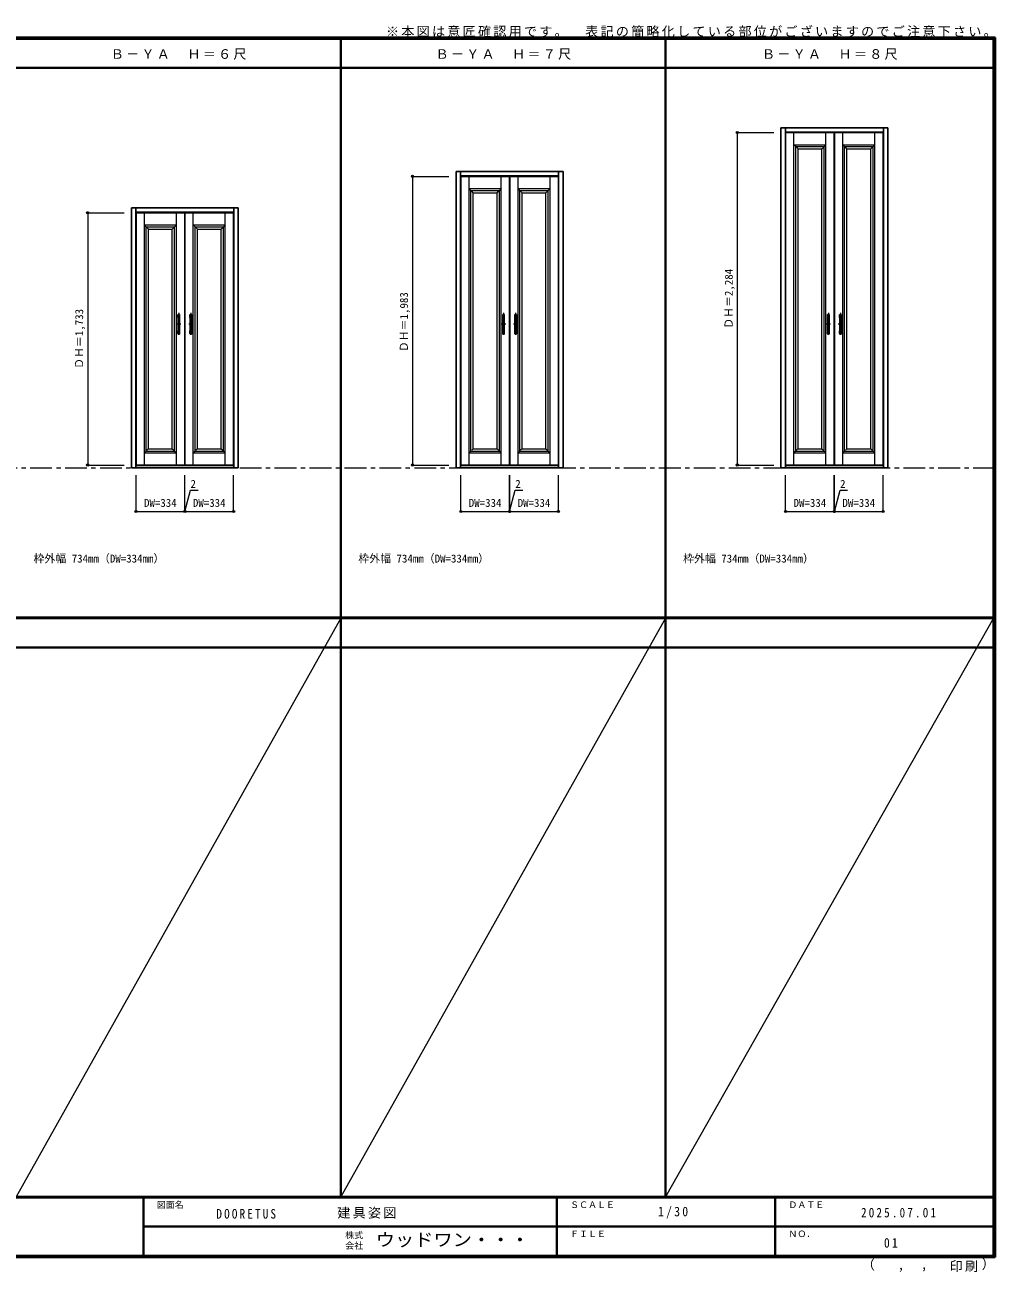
# Model space of a CAD drawing. Units: millimetres, scale not verified. Extents: x -6000 to 5700, y -4307 to 4260.
# Drawn here: x -966 to 5700, y -4307 to 4260 of the extents above; entities that cross this region are included whole.
import ezdxf
from ezdxf.enums import TextEntityAlignment as Align

# ---------------------------------------------------------------- set-up
doc = ezdxf.new("R2010")
doc.units = ezdxf.units.MM
doc.header["$LTSCALE"] = 30
doc.header["$PDMODE"] = 32
doc.header["$PDSIZE"] = 15
doc.linetypes.add('CHAIN1', pattern=[8, 5, -1, 1, -1])
for name, color, linetype, lineweight in [('0-1_通り芯', 4, 'CHAIN1', 9), ('0-2_扉', 3, 'Continuous', 25), ('0-3_仕上げ', 7, 'Continuous', 18), ('0-4_枠', 3, 'Continuous', 25), ('0-7_取手', 7, 'Continuous', 18), ('0-B_寸法', 7, 'Continuous', 9), ('F-1_枠', 6, 'Continuous', 40), ('F-A_文字', 7, 'Continuous', 18)]:
    doc.layers.add(name, color=color, linetype=linetype, lineweight=lineweight)
doc.layers.add('0-A_文字', color=7, linetype='Continuous')
doc.styles.add('ＭＳ ゴシック', font='')
doc.styles.get('ＭＳ ゴシック').set_extended_font_data('MS Gothic')

msp = doc.modelspace()

# ---------------------------------------------------------------- linework, layer by layer
at = {"layer": '0-1_通り芯'}
for p, q in [((91.3, 2282), (91.3, 2128)), ((174.3, 2282), (174.3, 2128)), ((2322.9, 2282), (2322.9, 2128)), ((2405.9, 2282), (2405.9, 2128)), ((4554.5, 2282), (4554.5, 2128)), ((4637.5, 2282), (4637.5, 2128)), ((106.3, 2205), (76.3, 2205)), ((189.3, 2205), (159.3, 2205)), ((2337.9, 2205), (2307.9, 2205)), ((2420.9, 2205), (2390.9, 2205)), ((4569.5, 2205), (4539.5, 2205)), ((4652.5, 2205), (4622.5, 2205))]:
    msp.add_line(p, q, dxfattribs=at)
at = {"layer": '0-1_通り芯', "color": 7, "lineweight": 18}
msp.add_line((-5490, 1218), (5700, 1218), dxfattribs=at)
at = {"layer": '0-2_扉'}
for p, q in [((4595, 3521), (4595, 1237)), ((4597, 3521), (4597, 1237)), ((4597, 3521), (4931, 3521)), ((4931, 1237), (4931, 3521)), ((2029.4, 3220), (2029.4, 1237)), ((2363.4, 3220), (2029.4, 3220)), ((2363.4, 3220), (2363.4, 1237)), ((2365.4, 3220), (2365.4, 1237)), ((2365.4, 3220), (2699.4, 3220)), ((2699.4, 1237), (2699.4, 3220)), ((131.8, 2970), (131.8, 1237)), ((133.8, 2970), (133.8, 1237)), ((133.8, 2970), (467.8, 2970)), ((467.8, 1237), (467.8, 2970)), ((131.8, 1237), (-202.2, 1237)), ((133.8, 1237), (467.8, 1237)), ((2363.4, 1237), (2029.4, 1237)), ((2365.4, 1237), (2699.4, 1237)), ((4595, 1237), (4261, 1237)), ((4597, 1237), (4931, 1237))]:
    msp.add_line(p, q, dxfattribs=at)
for points in [[(4595, 3521), (4261, 3521), (4261, 1237)], [(131.8, 2970), (-202.2, 2970), (-202.2, 1237)]]:
    msp.add_lwpolyline(points, dxfattribs=at)
at = {"layer": '0-3_仕上げ'}
for p, q in [((4318, 1237), (4318, 3521)), ((4538, 1237), (4538, 3521)), ((4654, 1237), (4654, 3521)), ((4874, 1237), (4874, 3521)), ((4330, 3425), (4318, 3437)), ((4318, 3437), (4538, 3437)), ((4538, 3437), (4526, 3425)), ((4666, 3425), (4654, 3437)), ((4654, 3437), (4874, 3437)), ((4874, 3437), (4862, 3425)), ((4330, 3425), (4526, 3425)), ((4330, 1333), (4330, 3425)), ((4346, 3409), (4335.54, 3419.47)), ((4510, 3409), (4520.3, 3419.3)), ((4510, 1349), (4510, 3409)), ((4526, 1333), (4526, 3425)), ((4666, 3425), (4862, 3425)), ((4666, 1333), (4666, 3425)), ((4682, 3409), (4671.54, 3419.47)), ((4846, 3409), (4856.3, 3419.3)), ((4846, 1349), (4846, 3409)), ((4862, 1333), (4862, 3425)), ((2086.4, 1237), (2086.4, 3220)), ((2306.4, 1237), (2306.4, 3220)), ((2422.4, 1237), (2422.4, 3220)), ((2642.4, 1237), (2642.4, 3220)), ((2098.4, 3124), (2086.4, 3136)), ((2086.4, 3136), (2306.4, 3136)), ((2098.4, 3124), (2294.4, 3124)), ((2098.4, 1333), (2098.4, 3124)), ((2114.4, 3108), (2103.94, 3118.47)), ((2278.4, 3108), (2288.7, 3118.3)), ((2278.4, 1349), (2278.4, 3108)), ((2306.4, 3136), (2294.4, 3124)), ((2294.4, 1333), (2294.4, 3124)), ((2434.4, 3124), (2422.4, 3136)), ((2422.4, 3136), (2642.4, 3136)), ((2434.4, 3124), (2630.4, 3124)), ((2434.4, 1333), (2434.4, 3124)), ((2450.4, 3108), (2439.94, 3118.47)), ((2614.4, 3108), (2624.7, 3118.3)), ((2614.4, 1349), (2614.4, 3108)), ((2642.4, 3136), (2630.4, 3124)), ((2630.4, 1333), (2630.4, 3124)), ((-145.2, 1237), (-145.2, 2970)), ((74.8, 1237), (74.8, 2970)), ((190.8, 1237), (190.8, 2970)), ((410.8, 1237), (410.8, 2970)), ((-133.2, 2874), (-145.2, 2886)), ((-145.2, 2886), (74.8, 2886)), ((-133.2, 2874), (62.8, 2874)), ((-133.2, 1333), (-133.2, 2874)), ((-117.2, 2858), (-127.66, 2868.47)), ((46.8, 2858), (57.1, 2868.3)), ((46.8, 1349), (46.8, 2858)), ((74.8, 2886), (62.8, 2874)), ((62.8, 1333), (62.8, 2874)), ((202.8, 2874), (190.8, 2886)), ((190.8, 2886), (410.8, 2886)), ((202.8, 2874), (398.8, 2874)), ((202.8, 1333), (202.8, 2874)), ((218.8, 2858), (208.34, 2868.47)), ((382.8, 2858), (393.1, 2868.3)), ((382.8, 1349), (382.8, 2858)), ((410.8, 2886), (398.8, 2874)), ((398.8, 1333), (398.8, 2874)), ((-133.2, 1333), (-145.2, 1321)), ((-145.2, 1321), (74.8, 1321)), ((-133.2, 1333), (62.8, 1333)), ((-117.2, 1349), (-127.66, 1338.54)), ((62.8, 1333), (74.8, 1321)), ((202.8, 1333), (190.8, 1321)), ((190.8, 1321), (410.8, 1321)), ((202.8, 1333), (398.8, 1333)), ((218.8, 1349), (208.34, 1338.54)), ((398.8, 1333), (410.8, 1321)), ((2098.4, 1333), (2086.4, 1321)), ((2086.4, 1321), (2306.4, 1321)), ((2098.4, 1333), (2294.4, 1333)), ((2114.4, 1349), (2103.94, 1338.54)), ((2294.4, 1333), (2306.4, 1321)), ((2434.4, 1333), (2422.4, 1321)), ((2422.4, 1321), (2642.4, 1321)), ((2434.4, 1333), (2630.4, 1333)), ((2450.4, 1349), (2439.94, 1338.54)), ((2630.4, 1333), (2642.4, 1321)), ((4330, 1333), (4318, 1321)), ((4318, 1321), (4538, 1321)), ((4330, 1333), (4526, 1333)), ((4346, 1349), (4335.54, 1338.54)), ((4526, 1333), (4538, 1321)), ((4666, 1333), (4654, 1321)), ((4654, 1321), (4874, 1321)), ((4666, 1333), (4862, 1333)), ((4682, 1349), (4671.54, 1338.54)), ((4862, 1333), (4874, 1321))]:
    msp.add_line(p, q, dxfattribs=at)
for points in [[(4346, 1349), (4346, 3409), (4510, 3409)], [(4682, 1349), (4682, 3409), (4846, 3409)], [(2114.4, 1349), (2114.4, 3108), (2278.4, 3108)], [(2450.4, 1349), (2450.4, 3108), (2614.4, 3108)], [(-117.2, 1349), (-117.2, 2858), (46.8, 2858)], [(218.8, 1349), (218.8, 2858), (382.8, 2858)], [(-117.2, 1349), (46.8, 1349), (57.1, 1338.7)], [(218.8, 1349), (382.8, 1349), (393.1, 1338.7)], [(2114.4, 1349), (2278.4, 1349), (2288.7, 1338.7)], [(2450.4, 1349), (2614.4, 1349), (2624.7, 1338.7)], [(4346, 1349), (4510, 1349), (4520.3, 1338.7)], [(4682, 1349), (4846, 1349), (4856.3, 1338.7)]]:
    msp.add_lwpolyline(points, dxfattribs=at)
at = {"layer": '0-4_枠'}
for p, q in [((4229, 1218), (4229, 3554)), ((4229, 3554), (4963, 3554)), ((4259, 1218), (4259, 3554)), ((4259, 3524), (4933, 3524)), ((4933, 1218), (4933, 3554)), ((4963, 1218), (4963, 3554)), ((1997.4, 1218), (1997.4, 3253)), ((1997.4, 3253), (2731.4, 3253)), ((2027.4, 1218), (2027.4, 3253)), ((2027.4, 3223), (2701.4, 3223)), ((2701.4, 1218), (2701.4, 3253)), ((2731.4, 1218), (2731.4, 3253)), ((-234.2, 1218), (-234.2, 3003)), ((-234.2, 3003), (499.8, 3003)), ((-204.2, 1218), (-204.2, 3003)), ((469.8, 1218), (469.8, 3003)), ((499.8, 1218), (499.8, 3003)), ((-204.2, 2973), (469.8, 2973)), ((-234.2, 1218), (499.8, 1218)), ((-204.2, 1233), (469.8, 1233)), ((1997.4, 1218), (2731.4, 1218)), ((2027.4, 1233), (2701.4, 1233)), ((4229, 1218), (4963, 1218)), ((4259, 1233), (4933, 1233))]:
    msp.add_line(p, q, dxfattribs=at)
at = {"layer": '0-7_取手'}
for p, q in [((85.3, 2250), (85.3, 2268)), ((97.3, 2250), (97.3, 2268)), ((168.3, 2250), (168.3, 2268)), ((180.3, 2250), (180.3, 2268)), ((2316.9, 2250), (2316.9, 2268)), ((2328.9, 2250), (2328.9, 2268)), ((2399.9, 2250), (2399.9, 2268)), ((2411.9, 2250), (2411.9, 2268)), ((4548.5, 2250), (4548.5, 2268)), ((4560.5, 2250), (4560.5, 2268)), ((4631.5, 2250), (4631.5, 2268)), ((4643.5, 2250), (4643.5, 2268)), ((85.3, 2140), (85.3, 2158)), ((97.3, 2140), (97.3, 2158)), ((168.3, 2140), (168.3, 2158)), ((180.3, 2140), (180.3, 2158)), ((2316.9, 2140), (2316.9, 2158)), ((2328.9, 2140), (2328.9, 2158)), ((2399.9, 2140), (2399.9, 2158)), ((2411.9, 2140), (2411.9, 2158)), ((4548.5, 2140), (4548.5, 2158)), ((4560.5, 2140), (4560.5, 2158)), ((4631.5, 2140), (4631.5, 2158)), ((4643.5, 2140), (4643.5, 2158))]:
    msp.add_line(p, q, dxfattribs=at)
at = {"layer": '0-7_取手', "color": 3, "lineweight": 25}
for p, q in [((86.3, 2138), (86.3, 2270)), ((95.3, 2271), (87.3, 2271)), ((96.3, 2138), (96.3, 2270)), ((169.3, 2138), (169.3, 2270)), ((178.3, 2271), (170.3, 2271)), ((179.3, 2138), (179.3, 2270)), ((2317.9, 2138), (2317.9, 2270)), ((2326.9, 2271), (2318.9, 2271)), ((2327.9, 2138), (2327.9, 2270)), ((2400.9, 2138), (2400.9, 2270)), ((2409.9, 2271), (2401.9, 2271)), ((2410.9, 2138), (2410.9, 2270)), ((4549.5, 2138), (4549.5, 2270)), ((4558.5, 2271), (4550.5, 2271)), ((4559.5, 2138), (4559.5, 2270)), ((4632.5, 2138), (4632.5, 2270)), ((4641.5, 2271), (4633.5, 2271)), ((4642.5, 2138), (4642.5, 2270)), ((87.3, 2137), (95.3, 2137)), ((170.3, 2137), (178.3, 2137)), ((2318.9, 2137), (2326.9, 2137)), ((2401.9, 2137), (2409.9, 2137)), ((4550.5, 2137), (4558.5, 2137)), ((4633.5, 2137), (4641.5, 2137))]:
    msp.add_line(p, q, dxfattribs=at)
at = {"layer": '0-7_取手'}
for centre, start, end in [((86.3, 2268), 90, 180), ((86.3, 2250), 180, 270), ((96.3, 2268), 0, 90), ((96.3, 2250), 270, 0), ((169.3, 2268), 90, 180), ((169.3, 2250), 180, 270), ((179.3, 2268), 0, 90), ((179.3, 2250), 270, 0), ((2317.9, 2268), 90, 180), ((2317.9, 2250), 180, 270), ((2327.9, 2268), 0, 90), ((2327.9, 2250), 270, 0), ((2400.9, 2268), 90, 180), ((2400.9, 2250), 180, 270), ((2410.9, 2268), 0, 90), ((2410.9, 2250), 270, 0), ((4549.5, 2268), 90, 180), ((4549.5, 2250), 180, 270), ((4559.5, 2268), 0, 90), ((4559.5, 2250), 270, 0), ((4632.5, 2268), 90, 180), ((4632.5, 2250), 180, 270), ((4642.5, 2268), 0, 90), ((4642.5, 2250), 270, 0), ((86.3, 2158), 90, 180), ((96.3, 2158), 0, 90), ((169.3, 2158), 90, 180), ((179.3, 2158), 0, 90), ((2317.9, 2158), 90, 180), ((2327.9, 2158), 0, 90), ((2400.9, 2158), 90, 180), ((2410.9, 2158), 0, 90), ((4549.5, 2158), 90, 180), ((4559.5, 2158), 0, 90), ((4632.5, 2158), 90, 180), ((4642.5, 2158), 0, 90), ((86.3, 2140), 180, 270), ((96.3, 2140), 270, 0), ((169.3, 2140), 180, 270), ((179.3, 2140), 270, 0), ((2317.9, 2140), 180, 270), ((2327.9, 2140), 270, 0), ((2400.9, 2140), 180, 270), ((2410.9, 2140), 270, 0), ((4549.5, 2140), 180, 270), ((4559.5, 2140), 270, 0), ((4632.5, 2140), 180, 270), ((4642.5, 2140), 270, 0)]:
    msp.add_arc(centre, 1, start, end, dxfattribs=at)
at = {"layer": '0-7_取手', "color": 3, "lineweight": 25}
for centre, start, end in [((87.3, 2270), 90, 180), ((95.3, 2270), 0, 90), ((170.3, 2270), 90, 180), ((178.3, 2270), 0, 90), ((2318.9, 2270), 90, 180), ((2326.9, 2270), 0, 90), ((2401.9, 2270), 90, 180), ((2409.9, 2270), 0, 90), ((4550.5, 2270), 90, 180), ((4558.5, 2270), 0, 90), ((4633.5, 2270), 90, 180), ((4641.5, 2270), 0, 90), ((87.3, 2138), 180, 270), ((95.3, 2138), 270, 0), ((170.3, 2138), 180, 270), ((178.3, 2138), 270, 0), ((2318.9, 2138), 180, 270), ((2326.9, 2138), 270, 0), ((2401.9, 2138), 180, 270), ((2409.9, 2138), 270, 0), ((4550.5, 2138), 180, 270), ((4558.5, 2138), 270, 0), ((4633.5, 2138), 180, 270), ((4641.5, 2138), 270, 0)]:
    msp.add_arc(centre, 1, start, end, dxfattribs=at)
at = {"layer": '0-B_寸法', "color": 4}
for p, q in [((3929, 3521), (3929, 1237)), ((3929, 3521), (4179, 3521)), ((1697.4, 3220), (1697.4, 1237)), ((1697.4, 3220), (1947.4, 3220)), ((-534.2, 2970), (-534.2, 1237)), ((-534.2, 2970), (-284.2, 2970)), ((-534.2, 1237), (-284.2, 1237)), ((1697.4, 1237), (1947.4, 1237)), ((3929, 1237), (4179, 1237)), ((-202.2, 918), (-202.2, 1168)), ((131.8, 918), (131.8, 1168)), ((2029.4, 918), (2029.4, 1168)), ((2363.4, 918), (2363.4, 1168)), ((4261, 918), (4261, 1168)), ((4595, 918), (4595, 1168)), ((-202.2, 918), (131.8, 918)), ((2029.4, 918), (2363.4, 918)), ((4261, 918), (4595, 918))]:
    msp.add_line(p, q, dxfattribs=at)
for points in [[(131.8, 918), (133.8, 918), (133.8, 1168)], [(133.8, 918), (467.8, 918), (467.8, 1168)], [(2363.4, 918), (2365.4, 918), (2365.4, 1168)], [(2365.4, 918), (2699.4, 918), (2699.4, 1168)], [(4595, 918), (4597, 918), (4597, 1168)], [(4597, 918), (4931, 918), (4931, 1168)], [(132.8, 918), (171.77, 1063.45), (223.71, 1063.45)], [(2364.4, 918), (2403.37, 1063.45), (2455.31, 1063.45)], [(4596, 918), (4634.97, 1063.45), (4686.91, 1063.45)]]:
    msp.add_lwpolyline(points, dxfattribs=at)
at = {"layer": '0-B_寸法'}
for p in [(3929, 3521), (1697.4, 3220), (-534.2, 2970), (-534.2, 1237), (1697.4, 1237), (3929, 1237), (-202.2, 918), (131.8, 918), (133.8, 918), (467.8, 918), (2029.4, 918), (2363.4, 918), (2365.4, 918), (2699.4, 918), (4261, 918), (4595, 918), (4597, 918), (4931, 918)]:
    msp.add_point(p, dxfattribs=at)
at = {"layer": 'F-1_枠'}
for p, q in [((-6000, 4175), (5700, 4175)), ((-6000, 4170), (5700, 4170)), ((-6000, 4165), (5700, 4165)), ((1204.8, 4165), (1204.8, -3790)), ((3436.4, 4165), (3436.4, -3790)), ((5690, 4175), (5690, -4205)), ((5695, 4175), (5695, -4205)), ((5700, 4175), (5700, -4205)), ((-6000, 3965), (5700, 3965)), ((-5990, 190.5), (5690, 190.5)), ((-5990, 187.5), (5690, 187.5)), ((-5990, 184.5), (5690, 184.5)), ((-5990, -15.5), (5690, -15.5)), ((5700, -3790), (-6000, -3790)), ((5700, -3795), (-6000, -3795)), ((-150, -3795), (-150, -4195)), ((2690, -3795), (2690, -4195)), ((4190, -3795), (4190, -4195)), ((-150, -3995), (5690, -3995.01)), ((5700, -4195), (-6000, -4195)), ((5700, -4200), (-6000, -4200)), ((5700, -4205), (-6000, -4205))]:
    msp.add_line(p, q, dxfattribs=at)
at = {"layer": 'F-A_文字'}
for p, q in [((1204.8, 184.5), (-1026.8, -3790)), ((3436.4, 184.5), (1204.8, -3790)), ((5690, 184.5), (3436.4, -3790))]:
    msp.add_line(p, q, dxfattribs=at)

# ---------------------------------------------------------------- texts
at = {"layer": '0-A_文字', "style": 'ＭＳ ゴシック'}
for p in [(-906.8, 550.5), (1324.8, 550.5), (3556.4, 550.5)]:
    msp.add_text('枠外幅 734mm（DW=334mm）', height=54.99, dxfattribs=at).set_placement(p, align=Align.BOTTOM_LEFT)
at = {"layer": '0-A_文字', "char_height": 65.98, "attachment_point": 7, "style": 'ＭＳ ゴシック'}
for s, insert in [('\\T1.17;※本図は意匠確認用です。\u3000表記の簡略化している部位がございますのでご注意下さい。', (1515, 4175)), ('\\T1.17;Ｂ－ＹＡ\u3000Ｈ＝６尺', (-376, 4020)), ('\\T1.17;Ｂ－ＹＡ\u3000Ｈ＝７尺', (1855.6, 4020)), ('\\T1.17;Ｂ－ＹＡ\u3000Ｈ＝８尺', (4098.2, 4020))]:
    msp.add_mtext(s, dxfattribs=dict(at, insert=insert))
at = {"layer": '0-B_寸法', "style": 'ＭＳ ゴシック'}
for s, p in [('ＤＨ＝2,284', (3914, 2172.75)), ('ＤＨ＝1,983', (1682.4, 2012.25)), ('ＤＨ＝1,733', (-549.2, 1897.25))]:
    msp.add_text(s, height=54.99, rotation=90, dxfattribs=at).set_placement(p, align=Align.BOTTOM_LEFT)
for s, p in [('2', (171.77, 1063.45)), ('2', (2403.37, 1063.45)), ('2', (4634.97, 1063.45)), ('DW=334', (-147.7, 933)), ('DW=334', (188.3, 933)), ('DW=334', (2083.9, 933)), ('DW=334', (2419.9, 933)), ('DW=334', (4315.5, 933)), ('DW=334', (4651.5, 933))]:
    msp.add_text(s, height=54.99, dxfattribs=at).set_placement(p, align=Align.BOTTOM_LEFT)
at = {"layer": 'F-A_文字', "style": 'ＭＳ ゴシック'}
for s, height, p in [('図面名', 43.99, (-60, -3880)), ('ＳＣＡＬＥ', 43.99, (2780, -3880)), ('ＤＡＴＥ', 43.99, (4280, -3880)), ('株式', 43.99, (1235, -4089)), ('ＦＩＬＥ', 43.99, (2780, -4080)), ('ＮＯ．', 43.99, (4280, -4080)), ('会社', 43.99, (1235, -4161)), ('（', 65.98, (4784.03, -4308.31)), (',', 65.98, (5031.28, -4308.31)), (',', 65.98, (5190.2, -4305.53)), ('）', 65.98, (5608.4, -4304.13))]:
    msp.add_text(s, height=height, dxfattribs=at).set_placement(p, align=Align.BOTTOM_LEFT)
at = {"layer": 'F-A_文字', "style": 'ＭＳ ゴシック', "width": 1.1}
msp.add_text('ウッドワン・・・', height=87.98, dxfattribs=at).set_placement((1445, -4155), align=Align.BOTTOM_LEFT)
at = {"layer": 'F-A_文字', "char_height": 65.98, "attachment_point": 7, "style": 'ＭＳ ゴシック'}
for s, insert in [('\\T1.38;\\W0.9;1/30', (3383.75, -3940)), ('\\T1.39;\\W0.85;DOORETUS', (350, -3940.79)), ('\\T1.17;建具姿図', (1180.42, -3940)), ('\\T1.39;\\W0.85;2025.07.01', (4778.75, -3932.5)), ('\\T1.36;\\W0.9;01', (4936.25, -4140)), ('\\T1.17;印刷', (5388.15, -4306.92))]:
    msp.add_mtext(s, dxfattribs=dict(at, insert=insert))

doc.saveas('drawing.dxf')
